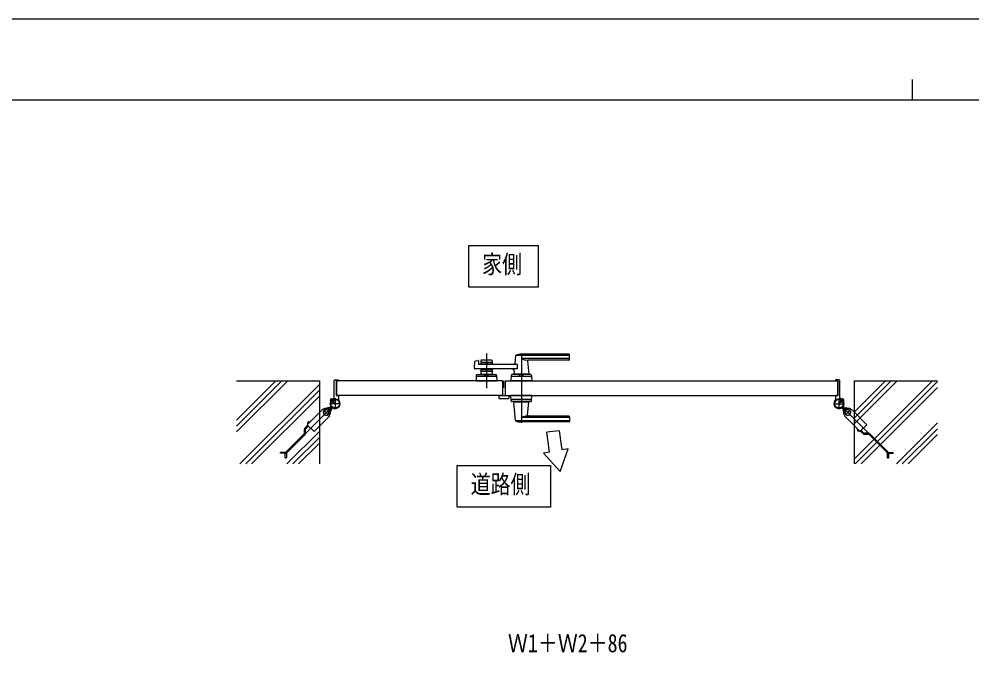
# Model space of a CAD drawing. Units: millimetres, scale not verified. Extents: x -4205 to 4205, y -2970 to 2970.
# Drawn here: x -2153 to 139, y 1438 to 2970 of the extents above; entities that cross this region are included whole.
import ezdxf
from ezdxf.enums import TextEntityAlignment as Align

# ---------------------------------------------------------------- set-up
doc = ezdxf.new("R2010")
doc.units = ezdxf.units.MM
doc.header["$LTSCALE"] = 12
for name, color, linetype in [('0-2_USER1', 3, 'Continuous'), ('0-3_YKK_12', 2, 'Continuous'), ('0-4_YKK_A1', 4, 'Continuous'), ('0-5_YKK_D', 6, 'Continuous'), ('0-6_YKK_ZWAK', 7, 'Continuous')]:
    doc.layers.add(name, color=color, linetype=linetype)
doc.styles.add('ＭＳ ゴシック', font='')
doc.styles.get('ＭＳ ゴシック').set_extended_font_data('MS Gothic')

msp = doc.modelspace()

# ---------------------------------------------------------------- linework, layer by layer
at = {"layer": '0-2_USER1'}
for points in [[(-1071.3, 2325.26), (-1071.3, 2425.26), (-904.9, 2425.26), (-904.9, 2325.26)], [(-1098.98, 1796.04), (-1098.98, 1896.04), (-874.98, 1896.04), (-874.98, 1796.04)]]:
    msp.add_lwpolyline(points, close=True, dxfattribs=at)
at = {"layer": '0-3_YKK_12'}
msp.add_line((-986.98, 2083), (-986.98, 2100), dxfattribs=at)
at = {"layer": '0-4_YKK_A1'}
for p, q in [((-1028.98, 2166), (-1028.98, 2082.5)), ((-959.03, 2160.39), (-960.73, 2141.31)), ((-829.98, 2160.98), (-958.77, 2160.98)), ((-944.98, 2166), (-944.98, 1999)), ((-829.98, 2164), (-944.98, 2164)), ((-828.98, 2152), (-828.98, 2163)), ((-1057.81, 2130.66), (-1056.59, 2146.07)), ((-1055.08, 2147.85), (-1049.66, 2149.2)), ((-1048.42, 2148.28), (-1048.03, 2140.45)), ((-955.42, 2139.5), (-1047.03, 2139.5)), ((-1042.48, 2148), (-1042.48, 2139.5)), ((-1042.48, 2145), (-1015.48, 2145)), ((-1017.48, 2150), (-1040.48, 2150)), ((-1040.48, 2141), (-1031.39, 2141)), ((-1029.33, 2142.65), (-1030.69, 2141.29)), ((-1028.62, 2142.65), (-1027.27, 2141.29)), ((-1026.56, 2141), (-1017.48, 2141)), ((-1015.48, 2148), (-1015.48, 2139.5)), ((-829.98, 2153.33), (-944.98, 2153.33)), ((-830.98, 2150), (-930, 2150)), ((-929.81, 2147.81), (-927.01, 2116.32)), ((-1053.54, 2113.07), (-1053.98, 2100)), ((-1006.25, 2110), (-1051.71, 2110)), ((-1051.55, 2115), (-1006.41, 2115)), ((-1042.48, 2128.5), (-1042.48, 2115)), ((-1042.48, 2123), (-1015.48, 2123)), ((-1015.48, 2115), (-1042.48, 2115)), ((-1040.48, 2127), (-1031.39, 2127)), ((-1029.33, 2125.35), (-1030.69, 2126.71)), ((-1028.62, 2125.35), (-1027.27, 2126.71)), ((-1026.56, 2127), (-1017.48, 2127)), ((-1024.48, 2112.2), (-1024.48, 2115)), ((-1015.48, 2128.5), (-1015.48, 2115)), ((-1004.42, 2113.07), (-1003.98, 2100)), ((-969.54, 2113.07), (-969.98, 2100)), ((-922.25, 2110), (-967.71, 2110)), ((-922.41, 2115), (-967.55, 2115)), ((-926.98, 2115.99), (-962.98, 2115.99)), ((-962.98, 2115), (-962.98, 2115.99)), ((-962.35, 2123.05), (-962.95, 2116.32)), ((-927.31, 2115.99), (-962.65, 2115.99)), ((-959.98, 2115.99), (-962.15, 2115.99)), ((-949.48, 2112.2), (-949.48, 2115)), ((-927.31, 2115.99), (-929.98, 2115.99)), ((-926.98, 2115), (-926.98, 2115.99)), ((-920.42, 2113.07), (-919.98, 2100)), ((-1629.98, 2100), (-1429.98, 2100)), ((-1535.24, 2100), (-1629.98, 2005.25)), ((-1521.09, 2100), (-1629.98, 1991.11)), ((-1506.95, 2100), (-1629.98, 1976.97)), ((-1429.98, 2092.12), (-1622.1, 1900)), ((-1429.98, 1900), (-1429.98, 2100)), ((-1394.98, 2059.94), (-1394.98, 2100.5)), ((-1392.98, 2102.5), (-1385.98, 2102.5)), ((-1389.98, 2065), (-1389.98, 2100)), ((-1389.68, 2100.3), (-1385.48, 2100.3)), ((-1384.98, 2100.8), (-1384.98, 2101.5)), ((-1053.98, 2100), (-1003.98, 2100)), ((-919.98, 2100), (-969.98, 2100)), ((-188.98, 2100.8), (-188.98, 2101.5)), ((-184.28, 2100.3), (-188.48, 2100.3)), ((-180.98, 2102.5), (-187.98, 2102.5)), ((-183.98, 2065), (-183.98, 2100)), ((-178.98, 2059.94), (-178.98, 2100.5)), ((-69.24, 2100), (-143.98, 2025.25)), ((-55.09, 2100), (-143.98, 2011.11)), ((-40.95, 2100), (-143.98, 1996.97)), ((43.9, 2100), (-143.98, 1912.12)), ((56.02, 2097.98), (-141.96, 1900)), ((-1429.98, 2077.98), (-1607.96, 1900)), ((-1429.98, 2063.83), (-1593.81, 1900)), ((-1389.68, 2064.7), (-1385.48, 2064.7)), ((-1384.98, 2064.2), (-1384.98, 2055.16)), ((-998.98, 2065), (-998.98, 2058.5)), ((-998.98, 2065), (-974.98, 2065)), ((-974.98, 2065), (-974.98, 2058.5)), ((-969.54, 2051.93), (-969.98, 2065)), ((-919.98, 2065), (-969.98, 2065)), ((-920.42, 2051.93), (-919.98, 2065)), ((-188.98, 2064.2), (-188.98, 2055.16)), ((-184.28, 2064.7), (-188.48, 2064.7)), ((56.02, 2083.83), (-127.81, 1900)), ((-1379.98, 2045), (-1405.98, 2045)), ((-1404.53, 2056.55), (-1394.47, 2046.49)), ((-1401.3, 2051.42), (-1402.06, 2052.18)), ((-1401.7, 2050.89), (-1398.28, 2047.47)), ((-1397.82, 2047.94), (-1401.3, 2051.42)), ((-1399.4, 2053.32), (-1400.16, 2054.08)), ((-1395.92, 2049.84), (-1399.4, 2053.32)), ((-1395.46, 2050.3), (-1398.87, 2053.71)), ((-1398.28, 2047.47), (-1395.46, 2050.3)), ((-1392.98, 2058), (-1392.98, 2032)), ((-997.98, 2057.5), (-975.98, 2057.5)), ((-922.25, 2055), (-967.71, 2055)), ((-922.41, 2050), (-967.55, 2050)), ((-962.98, 2050), (-962.98, 2049)), ((-926.98, 2049), (-962.98, 2049)), ((-959.03, 2004.6), (-962.95, 2048.67)), ((-929.81, 2017.18), (-927, 2048.67)), ((-926.98, 2050), (-926.98, 2049)), ((-193.98, 2045), (-167.98, 2045)), ((-180.98, 2058), (-180.98, 2032)), ((-169.43, 2056.55), (-179.49, 2046.49)), ((-178.51, 2050.3), (-175.09, 2053.71)), ((-175.68, 2047.47), (-178.51, 2050.3)), ((-178.04, 2049.84), (-174.56, 2053.32)), ((-176.14, 2047.94), (-172.66, 2051.42)), ((-172.27, 2050.89), (-175.68, 2047.47)), ((-174.56, 2053.32), (-173.8, 2054.08)), ((-172.66, 2051.42), (-171.9, 2052.18)), ((-1407.48, 2030.5), (-1470.07, 1967.91)), ((-1421.26, 2030.86), (-1422.4, 2031.99)), ((-1416.14, 2031.04), (-1421.44, 2025.73)), ((-1421.44, 2025.73), (-1419.5, 2018.48)), ((-1420.91, 2030.5), (-1407.48, 2017.07)), ((-1419.5, 2018.48), (-1412.25, 2016.54)), ((-1408.89, 2029.09), (-1416.14, 2031.04)), ((-1412.25, 2016.54), (-1406.94, 2021.84)), ((-1405.63, 2035.18), (-1409.22, 2035.18)), ((-1409.22, 2033.18), (-1405.38, 2033.18)), ((-1406.94, 2021.84), (-1408.89, 2029.09)), ((-1405.63, 2035.18), (-1402.4, 2038.41)), ((-1404.8, 2028.76), (-1404.8, 2032.6)), ((-1404.39, 2033.59), (-1399.73, 2038.25)), ((-1402.8, 2032.35), (-1399.57, 2035.58)), ((-1402.8, 2032.35), (-1402.8, 2028.76)), ((-1401.82, 2033.33), (-1401.11, 2032.63)), ((-1401.11, 2032.63), (-1398.71, 2035.03)), ((-171.16, 2032.35), (-174.39, 2035.58)), ((-169.57, 2033.59), (-174.23, 2038.25)), ((-168.33, 2035.18), (-171.56, 2038.41)), ((-171.16, 2032.35), (-171.16, 2028.76)), ((-168.61, 2036.87), (-171.01, 2039.27)), ((-169.31, 2036.16), (-168.61, 2036.87)), ((-169.16, 2028.76), (-169.16, 2032.6)), ((-164.74, 2033.18), (-168.58, 2033.18)), ((-168.33, 2035.18), (-164.74, 2035.18)), ((-165.07, 2029.09), (-167.02, 2021.84)), ((-167.02, 2021.84), (-161.71, 2016.54)), ((-166.48, 2017.07), (-153.05, 2030.5)), ((-166.48, 2030.5), (-103.89, 1967.91)), ((-157.82, 2031.04), (-165.07, 2029.09)), ((-161.71, 2016.54), (-154.46, 2018.48)), ((-152.52, 2025.73), (-157.82, 2031.04)), ((-154.46, 2018.48), (-152.52, 2025.73)), ((-151.56, 2031.99), (-152.7, 2030.86)), ((-1459.23, 1998.11), (-1457.4, 1997.48)), ((-1458.81, 1995.57), (-1459.08, 1996.03)), ((-1457.75, 1996.63), (-1458.81, 1995.57)), ((-1454.92, 1999.46), (-1457.75, 1996.63)), ((-1457.4, 1997.48), (-1456.15, 1997.86)), ((-1456.4, 2000.94), (-1455.77, 1999.11)), ((-1455.77, 1999.11), (-1456.15, 1997.86)), ((-1454.92, 1999.46), (-1453.86, 2000.52)), ((-1453.86, 2000.52), (-1454.32, 2000.79)), ((-1405.99, 2015.58), (-1407.12, 2016.72)), ((-829.98, 2004.02), (-958.77, 2004.02)), ((-829.98, 2011.67), (-944.98, 2011.67)), ((-829.98, 2001), (-944.98, 2001)), ((-830.98, 2015), (-930, 2015)), ((-828.98, 2013), (-828.98, 2002)), ((-166.84, 2016.72), (-167.97, 2015.58)), ((56.02, 1998.98), (-42.96, 1900)), ((-1510.64, 1929.18), (-1467.37, 1972.45)), ((-1429.98, 1978.98), (-1508.96, 1900)), ((-1466.79, 1973.86), (-1466.79, 1983.68)), ((-1465.61, 1986.51), (-1458.74, 1993.38)), ((-1464.19, 1973.61), (-1464.19, 1983.43)), ((-1463.6, 1984.85), (-1456.9, 1991.54)), ((-853.86, 1979.67), (-883.7, 1976.49)), ((-136.92, 1981.58), (-135.09, 1982.21)), ((-136.5, 1984.12), (-136.77, 1983.66)), ((-135.44, 1983.06), (-136.5, 1984.12)), ((-135.44, 1983.06), (-132.61, 1980.23)), ((-135.09, 1982.21), (-133.84, 1981.83)), ((-134.09, 1978.75), (-133.46, 1980.58)), ((-133.46, 1980.58), (-133.84, 1981.83)), ((-132.61, 1980.23), (-131.55, 1979.17)), ((-131.55, 1979.17), (-132.02, 1978.9)), ((-122.49, 1972.37), (-129.36, 1979.24)), ((-120.83, 1974.38), (-127.52, 1981.08)), ((-109.84, 1971.19), (-119.66, 1971.19)), ((-109.59, 1973.79), (-119.41, 1973.79)), ((-63.15, 1929), (-106.76, 1972.62)), ((56.02, 1984.84), (-28.82, 1900)), ((-1508.98, 1927.17), (-1465.36, 1970.78)), ((-1429.98, 1964.84), (-1494.82, 1900)), ((-1429.98, 1950.7), (-1480.68, 1900)), ((-65.16, 1927.34), (-108.43, 1970.61)), ((56.02, 1970.7), (-14.68, 1900)), ((-1524.29, 1928.59), (-1512.05, 1928.59)), ((-1524.29, 1925.99), (-1524.29, 1928.59)), ((-1511.8, 1925.99), (-1524.29, 1925.99)), ((-1512.75, 1914.45), (-1512.75, 1925.99)), ((-1510.15, 1926.35), (-1510.15, 1914.45)), ((-877.4, 1928.8), (-891.74, 1926.28)), ((-851.52, 1881.76), (-891.74, 1926.28)), ((-851.52, 1881.76), (-832.65, 1936.69)), ((-832.65, 1936.69), (-847.43, 1934.09)), ((-64.57, 1913.69), (-64.57, 1925.93)), ((-62.33, 1927.83), (-50.43, 1927.83)), ((-61.97, 1926.18), (-61.97, 1913.69)), ((-50.43, 1925.23), (-50.43, 1927.83)), ((-1512.75, 1914.45), (-1510.15, 1914.45)), ((-61.97, 1913.69), (-64.57, 1913.69)), ((-50.43, 1925.23), (-61.97, 1925.23))]:
    msp.add_line(p, q, dxfattribs=at)
for points in [[(-955.42, 2139.5), (-955.42, 2128.5), (-1055.81, 2128.5)], [(-1024.48, 2112.2), (-1033.48, 2112.2), (-1033.48, 2115)], [(-949.48, 2112.2), (-940.48, 2112.2), (-940.48, 2115)], [(-989.98, 2100), (-989.98, 2065), (-1389.98, 2065)], [(-989.98, 2100), (-1389.98, 2100), (-1389.98, 2065)], [(-983.98, 2100), (-983.98, 2065), (-183.98, 2065)], [(-983.98, 2100), (-183.98, 2100), (-183.98, 2065)], [(-143.98, 1900), (-143.98, 2100), (56.02, 2100)], [(-1402.53, 2051.72), (-1403.59, 2050.66), (-1404.31, 2051.92)], [(-1404.26, 2053.31), (-1402.21, 2052.6), (-1400.97, 2052.98)], [(-1398.87, 2053.71), (-1399.7, 2054.55), (-1402.53, 2051.72), (-1401.7, 2050.89)], [(-1401.29, 2056.28), (-1400.58, 2054.23), (-1400.97, 2052.98)], [(-1399.7, 2054.55), (-1398.64, 2055.61), (-1399.9, 2056.33)], [(-174.26, 2054.55), (-175.32, 2055.61), (-174.06, 2056.33)], [(-175.09, 2053.71), (-174.26, 2054.55), (-171.43, 2051.72), (-172.27, 2050.89)], [(-172.67, 2056.28), (-173.38, 2054.23), (-173, 2052.98)], [(-169.7, 2053.31), (-171.75, 2052.6), (-173, 2052.98)], [(-171.43, 2051.72), (-170.37, 2050.66), (-169.65, 2051.92)], [(-1422.4, 2031.99), (-1429.98, 2024.4), (-1459.87, 1994.51), (-1443.47, 1978.11)], [(-1404.65, 2036.16), (-1405.35, 2036.87), (-1402.95, 2039.27)], [(-172.14, 2033.33), (-172.85, 2032.63), (-175.25, 2035.03)], [(-114.09, 1994.51), (-143.98, 2024.4), (-151.56, 2031.99)], [(-1443.47, 1978.11), (-1429.98, 1991.6), (-1405.99, 2015.58)], [(-167.97, 2015.58), (-143.98, 1991.6), (-130.49, 1978.11), (-114.09, 1994.51)]]:
    msp.add_lwpolyline(points, dxfattribs=at)
for centre, radius in [((-1392.98, 2045), 11.5), ((-1392.98, 2045), 10.35), ((-180.98, 2045), 11.5), ((-180.98, 2045), 10.35)]:
    msp.add_circle(centre, radius, dxfattribs=at)
for centre, radius, start, end in [((-958.04, 2160.31), 1, 113.30607, 174.91858), ((-944.98, 2130), 34, 90, 113.30607), ((-829.98, 2163), 1, 0, 90), ((-829.98, 2159.98), 1, 0, 90), ((-1054.6, 2145.91), 2, 104.03624, 175.49449), ((-1049.42, 2148.23), 1, 2.86241, 104.03624), ((-1047.03, 2140.5), 1, 182.86241, 270), ((-1040.48, 2148), 2, 90, 180), ((-1040.48, 2143), 2, 180, 270), ((-1031.39, 2142), 1, 270, 315), ((-1028.98, 2142.29), 0.5, 45, 135), ((-1026.56, 2142), 1, 225, 270), ((-1017.48, 2148), 2, 0, 90), ((-1017.48, 2143), 2, 270, 0), ((-962.72, 2141.49), 2, 270, 354.91858), ((-931.19, 2179.98), 30, 242.63879, 272.27092), ((-927.82, 2148), 2, 90, 185.08142), ((-830.98, 2152), 2, 270, 0), ((-829.98, 2154.33), 1, 270, 0), ((-1055.81, 2130.5), 2, 175.49449, 270), ((-1051.71, 2108), 2, 90, 178.09085), ((-1051.55, 2113), 2, 90, 178.09085), ((-1040.48, 2125), 2, 90, 180), ((-1031.39, 2126), 1, 45, 90), ((-1028.98, 2125.71), 0.5, 225, 315), ((-1026.56, 2126), 1, 90, 135), ((-1017.48, 2125), 2, 0, 90), ((-1006.41, 2113), 2, 1.90915, 90), ((-1006.25, 2108), 2, 1.90915, 90), ((-967.71, 2108), 2, 90, 178.09085), ((-967.55, 2113), 2, 90, 178.09085), ((-967.33, 2123.49), 5, 354.91858, 90), ((-962.65, 2116.29), 0.3, 174.91858, 270), ((-927.31, 2116.29), 0.3, 270, 5.08142), ((-922.41, 2113), 2, 1.90915, 90), ((-922.25, 2108), 2, 1.90915, 90), ((-1392.98, 2100.5), 2, 90, 180), ((-1389.68, 2100), 0.3, 90, 180), ((-1385.98, 2101.5), 1, 360, 90), ((-1385.48, 2100.8), 0.5, 270, 360), ((-187.98, 2101.5), 1, 90, 180), ((-188.48, 2100.8), 0.5, 180, 270), ((-184.28, 2100), 0.3, 360, 90), ((-180.98, 2100.5), 2, 360, 90), ((-1389.68, 2065), 0.3, 180, 270), ((-1385.48, 2064.2), 0.5, 360, 90), ((-188.48, 2064.2), 0.5, 90, 180), ((-184.28, 2065), 0.3, 270, 360), ((-1403.19, 2052.57), 1.3, 149.0353, 210), ((-1392.98, 2045), 11.5, 115.10278, 38.01228), ((-1396.59, 2048.61), 9, 120.9647, 149.0353), ((-1400.55, 2055.21), 1.3, 60, 120.9647), ((-1399.98, 2059.94), 5, 295.10278, 359.99998), ((-1379.98, 2055.16), 5, 180, 218.01228), ((-997.98, 2058.5), 1, 180, 270), ((-975.98, 2058.5), 1, 270, 360), ((-967.71, 2057), 2, 181.90915, 270), ((-967.55, 2052), 2, 181.90915, 270), ((-962.65, 2048.7), 0.3, 90, 185.08142), ((-927.3, 2048.7), 0.3, 354.91858, 90), ((-922.41, 2052), 2, 270, 358.09085), ((-922.25, 2057), 2, 270, 358.09085), ((-180.98, 2045), 11.5, 141.98772, 64.89722), ((-193.98, 2055.16), 5, 321.98772, 360), ((-173.98, 2059.94), 5, 180.00002, 244.89722), ((-173.41, 2055.21), 1.3, 59.0353, 120), ((-177.37, 2048.61), 9, 30.9647, 59.0353), ((-170.77, 2052.57), 1.3, 330, 30.9647), ((-1414.19, 2023.79), 10, 315, 135), ((-1414.19, 2023.79), 6.5, 84.54354, 275.45646), ((-1414.19, 2023.79), 6.5, 275.45646, 84.54354), ((-1409.22, 2030.18), 5, 90, 135.40999), ((-1409.22, 2030.18), 3, 90, 110.54093), ((-1405.38, 2034.58), 1.4, 270, 315), ((-1407.8, 2028.76), 3, 339.45907, 0), ((-1403.4, 2032.6), 1.4, 135, 180), ((-1407.8, 2028.76), 5, 314.59001, 0), ((-927.81, 2017), 2, 174.91858, 270), ((-166.16, 2028.76), 5, 180, 225.40999), ((-159.77, 2023.79), 10, 45, 225), ((-170.56, 2032.6), 1.4, 0, 45), ((-168.58, 2034.58), 1.4, 225, 270), ((-166.16, 2028.76), 3, 180, 200.54093), ((-159.77, 2023.79), 6.5, 174.54354, 5.45646), ((-159.77, 2023.79), 6.5, 5.45646, 174.54354), ((-164.74, 2030.18), 5, 44.59001, 90), ((-164.74, 2030.18), 3, 69.45907, 90), ((-1457.09, 1997.18), 2.3, 171.88409, 210), ((-1455.21, 1996.92), 4.2, 98.11591, 171.88409), ((-1455.47, 1998.8), 2.3, 60, 98.11591), ((-958.03, 2004.69), 1, 185.08142, 246.69393), ((-944.98, 2035), 34, 246.69393, 270), ((-931.19, 1985.02), 30, 87.72908, 117.36121), ((-830.98, 2013), 2, 0, 90), ((-829.98, 2010.67), 1, 0, 90), ((-829.98, 2005.02), 1, 270, 0), ((-829.98, 2002), 1, 270, 0), ((-1468.79, 1973.86), 2, 315, 0), ((-1462.79, 1983.68), 4, 135, 180), ((-1468.19, 1973.61), 4, 315, 0), ((-1462.19, 1983.43), 2, 135, 180), ((-8878.49, 896.91), 8067.36, 7.34884, 7.69047), ((-184.37, 2050.99), 673.28, 186.08068, 189.99886), ((-134.78, 1982.51), 2.3, 150, 188.11591), ((-132.9, 1982.77), 4.2, 188.11591, 261.88409), ((-133.17, 1980.89), 2.3, 261.88409, 300), ((-119.66, 1975.19), 4, 225, 270), ((-119.41, 1975.79), 2, 225, 270), ((-109.84, 1969.19), 2, 45, 90), ((-109.59, 1969.79), 4, 45, 90), ((-1512.05, 1930.59), 2, 270, 315), ((-1511.8, 1929.99), 4, 270, 315), ((-66.57, 1925.93), 2, 0, 45), ((-65.97, 1926.18), 4, 0, 45)]:
    msp.add_arc(centre, radius, start, end, dxfattribs=at)
at = {"layer": '0-6_YKK_ZWAK'}
for p, q in [((-4.98, 2825), (-4.98, 2775)), ((3895.02, 2775), (-3904.98, 2775))]:
    msp.add_line(p, q, dxfattribs=at)
msp.add_lwpolyline([(-4205, -2970), (4205, -2970), (4205, 2970), (-4205, 2970)], close=True, dxfattribs=at)

# ---------------------------------------------------------------- texts
at = {"layer": '0-2_USER1', "style": 'ＭＳ ゴシック', "width": 0.8}
for s, p in [('家側', (-1039.3, 2345.26)), ('道路側', (-1066.98, 1816.04))]:
    msp.add_text(s, height=43.99, dxfattribs=at).set_placement(p, align=Align.BOTTOM_LEFT)
at = {"layer": '0-5_YKK_D', "style": 'ＭＳ ゴシック', "width": 0.8}
msp.add_text('Ｗ1＋Ｗ2＋86', height=43.99, dxfattribs=at).set_placement((-977.38, 1434), align=Align.BOTTOM_LEFT)

doc.saveas('drawing.dxf')
